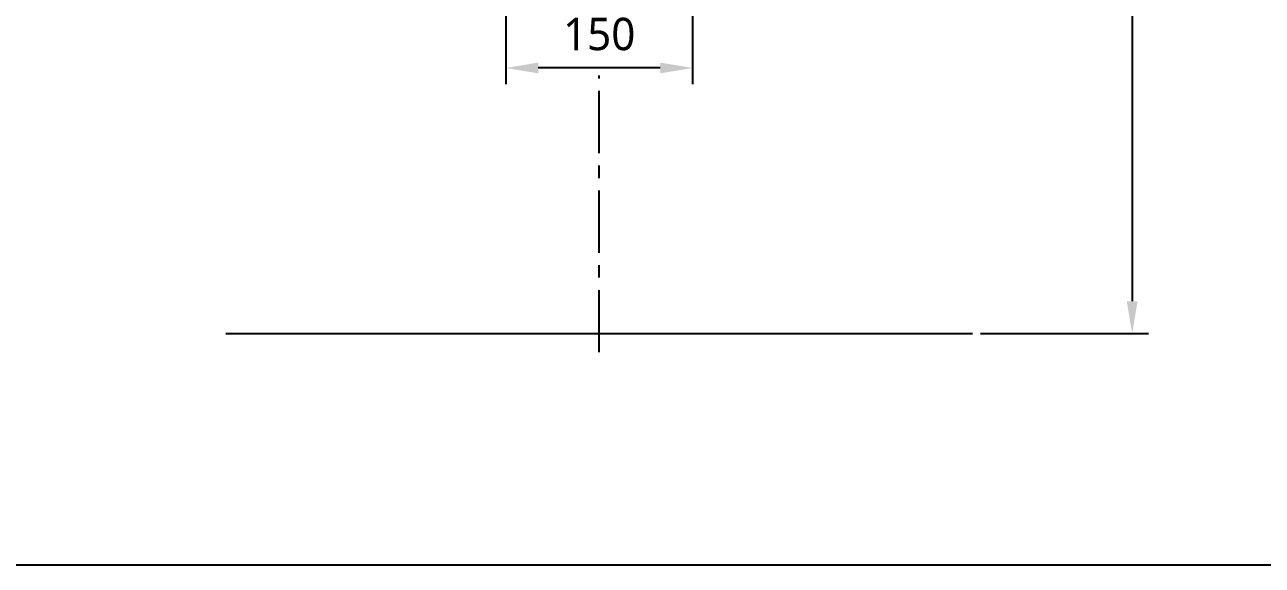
# Model space of a CAD drawing. Extents: x 7158 to 10258, y -4678 to -2578.
# Drawn here: x 7714 to 8708, y -4678 to -4243 of the extents above; entities that cross this region are included whole.
import ezdxf

# ---------------------------------------------------------------- set-up
doc = ezdxf.new("R2010")
doc.units = 0
doc.header["$LTSCALE"] = 20
doc.header["$MEASUREMENT"] = 0
doc.linetypes.add('CENTER', pattern=[2, 1.25, -0.25, 0.25, -0.25])
doc.layers.get('0').update_dxf_attribs({"linetype": 'CONTINUOUS'})
doc.layers.get('DEFPOINTS').update_dxf_attribs({"linetype": 'CONTINUOUS'})
for name, color, linetype in [('1', 1, 'CONTINUOUS'), ('5', 5, 'CONTINUOUS'), ('CENTER', 2, 'CENTER')]:
    doc.layers.add(name, color=color, linetype=linetype)
doc.styles.get("Standard").update_dxf_attribs({"font": 'NanumGothic.ttf'})
doc.dimstyles.get("Standard").update_dxf_attribs({"dimtxt": 2.5, "dimasz": 2, "dimexe": 2, "dimexo": 1, "dimgap": 1.5, "dimtad": 1, "dimdec": 0, "dimlfac": 10, "dimrnd": 0.5, "dimzin": 0, "dimdsep": 46, "dimtxsty": 'Standard', "dimcen": 0, "dimclrt": 2, "dimadec": 0, "dimazin": 0, "dimtfac": 1, "dimtdec": 0, "dimtmove": 0, "dimatfit": 3, "dimfxl": 0, "dimtolj": 1, "dimtzin": 0, "dimarcsym": 0})

# ---------------------------------------------------------------- blocks, each defined once
blk = doc.blocks.new('*D61')
at = {"layer": '1', "color": 3, "lineweight": -2}
for p, q in [((8100.63, -4018.2), (8100.63, -4291.22)), ((8250.63, -4018.2), (8250.63, -4291.22)), ((8224.63, -4278.22), (8126.63, -4278.22))]:
    blk.add_line(p, q, dxfattribs=at)
at = {"layer": '1', "color": 3}
for points in [[(8126.63, -4273.89), (8126.63, -4282.55), (8100.63, -4278.22)], [(8224.63, -4273.89), (8224.63, -4282.55), (8250.63, -4278.22)]]:
    blk.add_solid(points, dxfattribs=at)
at = {"layer": 'DEFPOINTS', "color": 0}
for p in [(8100.63, -4011.7), (8250.63, -4011.7), (8100.63, -4278.22)]:
    blk.add_point(p, dxfattribs=at)
at = {"layer": '1', "color": 2, "insert": (8175.63, -4251.11), "char_height": 26, "attachment_point": 5}
blk.add_mtext('\\A1;150', dxfattribs=at)
blk = doc.blocks.new('*D59')
at = {"color": 3, "lineweight": -2}
for p, q in [((8429.63, -3731.7), (8616.88, -3731.7)), ((8603.88, -3757.7), (8603.88, -4465.7)), ((8482.13, -4491.7), (8616.88, -4491.7))]:
    blk.add_line(p, q, dxfattribs=at)
at = {"color": 3}
for points in [[(8599.54, -3757.7), (8608.21, -3757.7), (8603.88, -3731.7)], [(8599.54, -4465.7), (8608.21, -4465.7), (8603.88, -4491.7)]]:
    blk.add_solid(points, dxfattribs=at)
at = {"layer": 'DEFPOINTS', "color": 0}
for p in [(8423.13, -3731.7), (8475.63, -4491.7), (8603.88, -4491.7)]:
    blk.add_point(p, dxfattribs=at)
at = {"color": 2, "insert": (8576.72, -4147.56), "char_height": 26, "attachment_point": 5, "rotation": 90}
blk.add_mtext('\\A1;760', dxfattribs=at)

msp = doc.modelspace()

# ---------------------------------------------------------------- linework, layer by layer
at = {"layer": '1'}
msp.add_line((7875.63, -4491.7), (8475.63, -4491.7), dxfattribs=at)
at = {"layer": '5'}
msp.add_lwpolyline([(7158.4, -2577.94), (10258.4, -2577.94), (10258.4, -4677.94), (7158.4, -4677.94)], close=True, dxfattribs=at)
at = {"layer": 'CENTER', "color": 2, "linetype": 'CENTER', "ltscale": 2}
msp.add_line((8175.63, -4506.7), (8175.63, -4284.41), dxfattribs=at)

# ---------------------------------------------------------------- dimensions: what is measured, and where the dimension line sits
dim = msp.add_linear_dim(base=(8603.88, -4491.7), p1=(8423.13, -3731.7), p2=(8475.63, -4491.7), angle=90, dimstyle='Standard', override={"dimscale": 1.3, "dimtxt": 20, "dimasz": 20, "dimexe": 10, "dimexo": 5, "dimgap": 10, "dimlfac": 1, "dimzin": 8, "dimclrd": 3, "dimclre": 3, "dimfxl": 1.25, "dimarcsym": 1})
dim.commit()
dim.dimension.update_dxf_attribs({"geometry": '*D59', "text_midpoint": (8603.88, -4147.56), "dimtype": 160})
at = {"layer": '1'}
dim = msp.add_linear_dim(base=(8100.63, -4278.22), p1=(8250.63, -4011.7), p2=(8100.63, -4011.7), dimstyle='Standard', override={"dimscale": 1.3, "dimtxt": 20, "dimasz": 20, "dimexe": 10, "dimexo": 5, "dimgap": 10, "dimlfac": 1, "dimzin": 8, "dimclrd": 3, "dimclre": 3}, dxfattribs=at)
dim.commit()
dim.dimension.update_dxf_attribs({"geometry": '*D61', "text_midpoint": (8175.63, -4251.11)})

doc.saveas('drawing.dxf')
